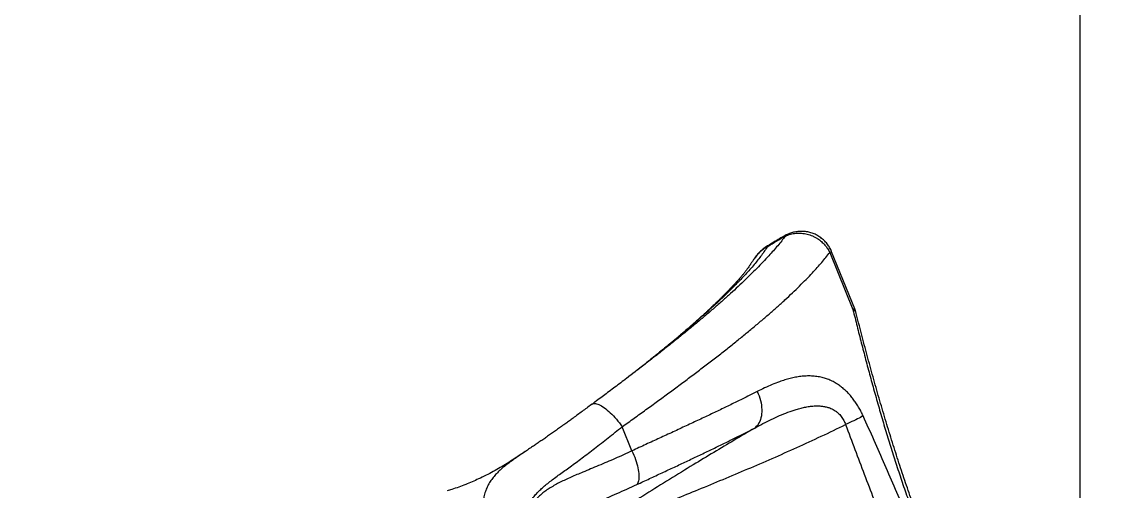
# Model space of a CAD drawing. Header units: millimetres. Extents: x -7447 to 8662, y -5576 to 6370.
# Drawn here: x 2557 to 4868, y -1328 to -344 of the extents above; entities that cross this region are included whole.
import ezdxf

# ---------------------------------------------------------------- set-up
doc = ezdxf.new("R2010")
doc.units = ezdxf.units.MM
doc.layers.add('DiKom', color=7, linetype='Continuous')
doc.layers.add('DIKOM_ОБЪЕКТ', color=7, linetype='Continuous')
doc.styles.add('style1', font='arial.ttf', dxfattribs={"width": 0.8})
doc.dimstyles.new('1-50', dxfattribs={"dimtxt": 300, "dimasz": 200, "dimexe": 100, "dimexo": 0, "dimgap": 100, "dimtad": 1, "dimdec": 0, "dimtxsty": 'style1', "dimcen": 0, "dimclrd": 7, "dimclre": 7, "dimadec": 1, "dimazin": 2, "dimtfac": 1, "dimtdec": 0, "dimtmove": 1, "dimatfit": 3, "dimfxl": 0, "dimlwd": 25, "dimlwe": 18, "dimarcsym": 0})

# ---------------------------------------------------------------- blocks, each defined once
blk = doc.blocks.new('*D10')
at = {"color": 7, "linetype": 'Continuous', "lineweight": 18, "transparency": 16777216}
for p, q in [((-5489.7, 240.8), (-5489.7, 4573.5)), ((4778.2, -2126.8), (4778.2, 4573.5))]:
    blk.add_line(p, q, dxfattribs=at)
at = {"color": 7, "linetype": 'Continuous', "lineweight": 25, "transparency": 16777216}
blk.add_line((4578.2, 4473.5), (-5289.7, 4473.5), dxfattribs=at)
at = {"color": 7, "linetype": 'Continuous', "transparency": 16777216}
for points in [[(-5289.7, 4506.8), (-5289.7, 4440.2), (-5489.7, 4473.5)], [(4578.2, 4506.8), (4578.2, 4440.2), (4778.2, 4473.5)]]:
    blk.add_solid(points, dxfattribs=at)
at = {"layer": 'Defpoints', "color": 0, "linetype": 'Continuous', "transparency": 16777216}
for p in [(-5489.7, 4473.5), (-5489.7, 240.8), (4778.2, -2126.8)]:
    blk.add_point(p, dxfattribs=at)
at = {"color": 0, "linetype": 'Continuous', "lineweight": 15, "transparency": 16777216, "insert": (-777.3, 4726.8), "char_height": 300, "attachment_point": 5, "style": 'style1'}
blk.add_mtext('10300', dxfattribs=at)
blk = doc.blocks.new('*D11')
at = {"color": 7, "linetype": 'Continuous', "lineweight": 18, "transparency": 16777216}
for p, q in [((2045.4, 3512.3), (7772.1, 3512.3)), ((-1858.5, -4091.1), (7772.1, -4091.1))]:
    blk.add_line(p, q, dxfattribs=at)
at = {"color": 7, "linetype": 'Continuous', "lineweight": 25, "transparency": 16777216}
blk.add_line((7672.1, -3891.1), (7672.1, 3312.3), dxfattribs=at)
at = {"color": 7, "linetype": 'Continuous', "transparency": 16777216}
for points in [[(7638.8, 3312.3), (7705.4, 3312.3), (7672.1, 3512.3)], [(7638.8, -3891.1), (7705.4, -3891.1), (7672.1, -4091.1)]]:
    blk.add_solid(points, dxfattribs=at)
at = {"layer": 'Defpoints', "color": 0, "linetype": 'Continuous', "transparency": 16777216}
for p in [(2045.4, 3512.3), (7672.1, 3512.3), (-1858.5, -4091.1)]:
    blk.add_point(p, dxfattribs=at)
at = {"color": 0, "linetype": 'Continuous', "lineweight": 15, "transparency": 16777216, "insert": (7418.9, 3.2), "char_height": 300, "attachment_point": 5, "rotation": 90, "style": 'style1'}
blk.add_mtext('7600', dxfattribs=at)
blk = doc.blocks.new('*D12')
at = {"layer": 'Defpoints', "color": 0, "transparency": 16777216}
for p in [(-7446.9, 5919.7), (-7446.9, 736.9), (6905.5, -2412.7)]:
    blk.add_point(p, dxfattribs=at)
at = {"layer": 'DiKom', "color": 7, "lineweight": 18, "transparency": 16777216}
for p, q in [((-7446.9, 736.9), (-7446.9, 6019.7)), ((6905.5, -2412.7), (6905.5, 6019.7))]:
    blk.add_line(p, q, dxfattribs=at)
at = {"layer": 'DiKom', "color": 7, "lineweight": 25, "transparency": 16777216}
blk.add_line((6705.5, 5919.7), (-7246.9, 5919.7), dxfattribs=at)
at = {"layer": 'DiKom', "color": 7, "transparency": 16777216}
for points in [[(-7246.9, 5953.1), (-7246.9, 5886.4), (-7446.9, 5919.7)], [(6705.5, 5953.1), (6705.5, 5886.4), (6905.5, 5919.7)]]:
    blk.add_solid(points, dxfattribs=at)
at = {"layer": 'DiKom', "color": 0, "transparency": 16777216, "insert": (-918.3, 6173), "char_height": 300, "attachment_point": 5, "style": 'style1'}
blk.add_mtext('14300', dxfattribs=at)
blk = doc.blocks.new('*D13')
at = {"layer": 'Defpoints', "color": 0, "transparency": 16777216}
for p in [(2049.7, 5594.3), (-1141.9, -5576.4), (8561.7, -5576.4)]:
    blk.add_point(p, dxfattribs=at)
at = {"layer": 'DiKom', "color": 7, "lineweight": 18, "transparency": 16777216}
for p, q in [((2049.7, 5594.3), (8661.7, 5594.3)), ((-1141.9, -5576.4), (8661.7, -5576.4))]:
    blk.add_line(p, q, dxfattribs=at)
at = {"layer": 'DiKom', "color": 7, "lineweight": 25, "transparency": 16777216}
blk.add_line((8561.7, 5394.3), (8561.7, -5376.4), dxfattribs=at)
at = {"layer": 'DiKom', "color": 7, "transparency": 16777216}
for points in [[(8528.4, 5394.3), (8595, 5394.3), (8561.7, 5594.3)], [(8528.4, -5376.4), (8595, -5376.4), (8561.7, -5576.4)]]:
    blk.add_solid(points, dxfattribs=at)
at = {"layer": 'DiKom', "color": 0, "transparency": 16777216, "insert": (8308.5, 9), "char_height": 300, "attachment_point": 5, "rotation": 90, "style": 'style1'}
blk.add_mtext('11200', dxfattribs=at)

msp = doc.modelspace()

# ---------------------------------------------------------------- linework, layer by layer
at = {"layer": 'DIKOM_ОБЪЕКТ', "color": 7, "linetype": 'Continuous', "lineweight": 15}
for p, q in [((4122.6, -814.6), (4122.6, -814.6)), ((4252.7, -827.4), (4301.4, -947.5)), ((4305.4, -946), (4256.7, -825.9)), ((4093.9, -840.9), (4093.4, -841.7)), ((4093.4, -841.7), (4093.6, -841.3)), ((3856, -1068.6), (3854.9, -1069.5)), ((3837.5, -1243.8), (3817, -1193.1))]:
    msp.add_line(p, q, dxfattribs=at)
at = {"layer": 'DIKOM_ОБЪЕКТ', "color": 7, "linetype": 'Continuous', "lineweight": 15, "flags": 128}
for points in [[(4301.4, -947.5), (4303.3, -948.2), (4304.8, -949), (4306, -950), (4306.9, -951.1), (4307.4, -952.2), (4307.5, -952.4)], [(4100.5, -1119.3), (4102.6, -1124), (4104.5, -1128.7), (4106.1, -1133.5), (4107.4, -1138.4), (4108.5, -1143.2), (4109.3, -1147.9), (4109.8, -1152.7), (4110.1, -1157.3), (4110.1, -1161.8), (4109.8, -1166.2), (4109.2, -1170.4), (4108.3, -1174.4), (4107.2, -1178.3), (4105.8, -1181.9), (4104.2, -1185.2), (4102.3, -1188.3), (4100.2, -1191.2), (4097.8, -1193.7), (4095.3, -1195.9)], [(3753.6, -1146), (3754, -1145.8), (3755.5, -1145), (3757.2, -1144.6), (3759, -1144.4), (3761.1, -1144.5), (3763.3, -1144.9), (3765.7, -1145.6), (3768.2, -1146.6), (3770.9, -1147.9), (3773.7, -1149.4), (3776.6, -1151.2), (3779.6, -1153.3), (3782.6, -1155.6), (3785.8, -1158.1), (3788.9, -1160.9), (3792.1, -1163.8), (3795.4, -1167), (3798.6, -1170.3), (3801.8, -1173.8), (3805, -1177.5), (3808.1, -1181.2), (3811.1, -1185.1), (3814.1, -1189.1), (3817, -1193.1)], [(4322.9, -1170.6), (4320.3, -1172), (4317.4, -1173.5), (4314.3, -1175.1), (4310.8, -1176.8), (4307.2, -1178.6), (4303.3, -1180.5), (4299.2, -1182.5), (4295, -1184.5), (4290.6, -1186.6), (4286.1, -1188.7)], [(3837.5, -1243.8), (3839.5, -1248.3), (3841.4, -1252.8), (3843.2, -1257.4), (3844.8, -1261.9), (3846.3, -1266.4), (3847.6, -1270.8), (3848.8, -1275.1), (3849.8, -1279.3), (3850.6, -1283.4), (3851.3, -1287.3), (3851.7, -1291.1), (3852, -1294.7), (3852.1, -1298), (3852.1, -1301.2), (3851.8, -1304.1), (3851.4, -1306.7), (3850.8, -1309.1), (3850, -1311.2), (3849, -1312.9), (3847.9, -1314.4)]]:
    msp.add_lwpolyline(points, dxfattribs=at)
at = {"layer": 'DIKOM_ОБЪЕКТ', "color": 7, "linetype": 'Continuous', "lineweight": 15}
for centre, radius, start, end in [((4161.5, -791.8), 2.4, 182.9052, 213.5054), ((4163.9, -888.5), 84.6, 119.2061, 146.1097), ((4273.6, -877.1), 53.9, 108.2624, 112.7502), ((4322.4, -997.6), 54.3, 108.2768, 112.7336), ((4259.1, -964.8), 50, 14.3046, 22.0666)]:
    msp.add_arc(centre, radius, start, end, dxfattribs=at)
for points, knots in [([(4256.7, -825.9), (4256.7, -825.8), (4256.1, -824.3), (4254.7, -821.4), (4252.5, -817.2), (4250, -813.2), (4247.2, -809.3), (4244.2, -805.7), (4241, -802.4), (4237.6, -799.3), (4233.9, -796.3), (4230, -793.7), (4226, -791.4), (4221.9, -789.3), (4217.7, -787.5), (4213.3, -786), (4208.8, -784.8), (4204.3, -784), (4199.8, -783.4), (4195.2, -783.1), (4190.6, -783.1), (4185.9, -783.5), (4181.3, -784.1), (4176.8, -785), (4172.3, -786.3), (4167.9, -787.8), (4163.6, -789.6), (4160.6, -791), (4159.2, -791.9), (4159.2, -791.9)], [0, 0, 0, 0, 0.001671, 0.041964, 0.082385, 0.123063, 0.163892, 0.204164, 0.243546, 0.283324, 0.323429, 0.36376, 0.403311, 0.442118, 0.481363, 0.521007, 0.561004, 0.600795, 0.639507, 0.678566, 0.718051, 0.757956, 0.798235, 0.837735, 0.87721, 0.917122, 0.957463, 0.998205, 1, 1, 1, 1]), ([(4159.5, -793.1), (4157, -796.4), (4152, -803), (4143.5, -813.2), (4134.4, -823.7), (4124.1, -835.2), (4112.6, -847.5), (4099.7, -860.9), (4086, -874.5), (4071.7, -888.4), (4056.4, -902.8), (4040.3, -917.5), (4023.3, -932.6), (4005.5, -948.1), (3987.2, -963.7), (3968.3, -979.4), (3949.1, -995.2), (3929.5, -1011.1), (3909.4, -1027.1), (3888.8, -1043.4), (3867.5, -1059.9), (3850.5, -1073.1), (3840.3, -1080.9), (3837.7, -1082.9)], [0, 0, 0, 0, 0.041787, 0.083575, 0.125519, 0.167465, 0.217927, 0.268428, 0.318935, 0.369422, 0.419872, 0.471707, 0.523585, 0.575479, 0.627357, 0.679191, 0.729401, 0.779654, 0.82992, 0.880172, 0.930383, 0.982053, 1, 1, 1, 1]), ([(4159.2, -791.9), (4156.2, -793.6), (4149.2, -797.4), (4138, -804), (4128.6, -809.7), (4123.3, -813), (4122.3, -813.6)], [0, 0, 0, 0, 0.235116, 0.559644, 0.915488, 1, 1, 1, 1]), ([(4122.6, -814.6), (4122.6, -814.6), (4128.8, -811), (4140.8, -803.3), (4153.3, -796.5), (4159.5, -793.1)], [0, 0, 0, 0, 0.000006, 0.49975, 1, 1, 1, 1]), ([(4159.5, -793.1), (4161.3, -792.3), (4164.7, -790.9), (4170.1, -789.2), (4175.7, -787.9), (4181.5, -787.1), (4187.4, -786.8), (4193.5, -787), (4199.5, -787.8), (4205.4, -789), (4211, -790.7), (4216.4, -792.7), (4221.6, -795.2), (4226.5, -798.1), (4231, -801.2), (4235.2, -804.5), (4239.1, -808.2), (4243.6, -813.1), (4248.4, -819.3), (4251.3, -824.7), (4252.7, -827.4)], [0, 0, 0, 0, 0.052547, 0.105092, 0.159149, 0.213206, 0.26778, 0.322353, 0.378663, 0.434972, 0.486212, 0.537448, 0.590138, 0.642828, 0.690316, 0.737806, 0.786445, 0.835086, 0.916823, 1, 1, 1, 1]), ([(3817, -1193.1), (3825.4, -1187.1), (3842.2, -1175.2), (3867, -1157.3), (3891.3, -1139.6), (3915.2, -1122.1), (3938.9, -1104.6), (3962.2, -1087.2), (3985.2, -1069.8), (4007.6, -1052.6), (4029.3, -1035.7), (4050.2, -1019.1), (4070.2, -1003), (4089.3, -987.3), (4107.8, -971.9), (4125.4, -956.7), (4142.5, -941.7), (4158.9, -926.9), (4174.7, -912.2), (4189.5, -897.8), (4203.5, -883.8), (4215.8, -870.9), (4226.5, -859.1), (4236, -848.3), (4244.8, -837.6), (4250.1, -830.8), (4252.7, -827.4)], [0, 0, 0, 0, 0.042136, 0.084307, 0.12649, 0.168661, 0.210797, 0.254165, 0.297572, 0.340991, 0.384397, 0.427765, 0.469925, 0.51212, 0.554328, 0.596523, 0.638684, 0.682069, 0.725493, 0.76893, 0.812354, 0.85574, 0.891747, 0.927754, 0.963877, 1, 1, 1, 1]), ([(4122.6, -814.7), (4120.4, -817.8), (4116.2, -824), (4109.3, -833.5), (4102, -843.1), (4094.1, -853), (4085.3, -863.2), (4075.8, -873.6), (4065.8, -884.2), (4054.5, -895.8), (4041.8, -908.6), (4027.4, -922.5), (4012.4, -936.6), (3996.7, -951), (3979.8, -966.1), (3961.5, -982), (3942, -998.7), (3921.7, -1015.6), (3900.9, -1032.7), (3879.5, -1050), (3863.7, -1062.6), (3854.9, -1069.5), (3853.6, -1070.5)], [0, 0, 0, 0, 0.044216, 0.088362, 0.13242, 0.176399, 0.220342, 0.264283, 0.308196, 0.352067, 0.407142, 0.462116, 0.516972, 0.571702, 0.626319, 0.687172, 0.747915, 0.808532, 0.869001, 0.929315, 0.989521, 1, 1, 1, 1]), ([(4122, -813.7), (4122, -813.7), (4120.4, -814.7), (4117.5, -816.7), (4113.2, -819.9), (4109.2, -823.3), (4105.4, -826.8), (4101.8, -830.6), (4098.4, -834.6), (4096.1, -837.7), (4094.9, -839.4), (4094.8, -839.6)], [0, 0, 0, 0, 0.002665, 0.145968, 0.287324, 0.42543, 0.560893, 0.694211, 0.838856, 0.975852, 1, 1, 1, 1]), ([(4122.6, -814.6), (4122.5, -814.3), (4122.2, -813.7), (4122.2, -813.6), (4122.2, -813.6)], [0, 0, 0, 0, 0.535085, 1, 1, 1, 1]), ([(4122.6, -814.7), (4122.6, -814.6), (4122.6, -814.6), (4122.6, -814.6), (4122.6, -814.6)], [0, 0, 0, 0, 0.778568, 1, 1, 1, 1]), ([(4093.6, -841.3), (4093.2, -842), (4092.1, -843.6), (4090.4, -846.1), (4088.7, -848.6), (4087.3, -850.8), (4086.1, -852.5), (4085.2, -853.9), (4083.5, -856.3), (4081.1, -859.8), (4078.3, -863.7), (4076, -866.7), (4074.4, -868.8), (4072.7, -870.9), (4070.8, -873.3), (4068.8, -875.7), (4066.8, -878.1), (4064.5, -880.8), (4061.7, -884), (4058.4, -887.7), (4054.8, -891.7), (4051.2, -895.5), (4047.7, -899.3), (4044, -903.2), (4040.6, -906.8), (4037.4, -910.1), (4034.3, -913.3), (4031, -916.6), (4027.9, -919.7), (4025.3, -922.3), (4023.2, -924.4), (4021.3, -926.3), (4019.4, -928.1), (4017.2, -930.3), (4014.4, -932.9), (4011.4, -935.9), (4008.1, -939), (4004.8, -942.2), (4000.9, -945.8), (3996.6, -949.8), (3991.7, -954.3), (3986.5, -959.1), (3980.9, -964.2), (3974.9, -969.6), (3969, -974.8), (3963.3, -979.8), (3956.6, -985.7), (3948.7, -992.5), (3941.7, -998.6), (3936.8, -1002.7), (3934.2, -1004.9), (3931.8, -1006.9), (3929.8, -1008.6), (3927.7, -1010.4), (3925.3, -1012.4), (3922.3, -1014.9), (3918.6, -1018), (3914.2, -1021.6), (3909.2, -1025.8), (3903.4, -1030.6), (3896.8, -1035.9), (3889.5, -1041.8), (3882.2, -1047.8), (3877.1, -1051.8), (3874.9, -1053.6)], [0, 0, 0, 0, 0.010935, 0.027132, 0.041259, 0.053117, 0.062977, 0.070867, 0.078169, 0.105871, 0.135987, 0.150922, 0.162352, 0.176095, 0.192761, 0.207496, 0.221446, 0.235757, 0.25383, 0.273966, 0.295322, 0.314113, 0.33243, 0.352611, 0.371607, 0.385398, 0.400642, 0.417357, 0.433229, 0.444596, 0.454538, 0.462569, 0.470456, 0.480756, 0.49291, 0.506877, 0.521304, 0.53556, 0.549643, 0.570808, 0.589525, 0.609636, 0.633471, 0.656822, 0.679017, 0.700431, 0.721319, 0.753751, 0.786142, 0.796251, 0.80535, 0.813366, 0.820299, 0.826727, 0.834772, 0.845022, 0.857478, 0.87214, 0.88901, 0.908089, 0.929376, 0.952874, 0.978587, 1, 1, 1, 1]), ([(4301.4, -947.5), (4304.3, -959), (4310.1, -982.2), (4318.9, -1017.1), (4328.1, -1052.1), (4337.5, -1087.4), (4347.3, -1122.8), (4357.4, -1158.3), (4367.9, -1193.9), (4378.8, -1229.6), (4390.1, -1265.3), (4401.8, -1300.9), (4414, -1336.6), (4426.6, -1372.1), (4439.7, -1407.6), (4453.4, -1443.4), (4467.7, -1479.4), (4482.7, -1515.8), (4498.2, -1551.9), (4514.8, -1589.6), (4532.7, -1628.6), (4551.9, -1668.9), (4571.6, -1708.9), (4591.7, -1748.5), (4612.3, -1788), (4633.4, -1827.2), (4654.9, -1866.3), (4676.6, -1905), (4698.5, -1943.3), (4713.1, -1968.5), (4720.4, -1981.1)], [0, 0, 0, 0, 0.032973, 0.065949, 0.098921, 0.13202, 0.165123, 0.198222, 0.231441, 0.26467, 0.297898, 0.331117, 0.364342, 0.397577, 0.430811, 0.464036, 0.498546, 0.533067, 0.567588, 0.602098, 0.641501, 0.680928, 0.720363, 0.759792, 0.799198, 0.839343, 0.879508, 0.919682, 0.959851, 1, 1, 1, 1]), ([(4721.4, -1973.5), (4720.8, -1972.4), (4716.1, -1964.3), (4707.5, -1949.1), (4695.6, -1928.2), (4683.9, -1907.3), (4672.3, -1886.4), (4660.8, -1865.6), (4649.5, -1844.9), (4638.4, -1824.2), (4627.4, -1803.6), (4616.5, -1783.1), (4605.8, -1762.5), (4595.3, -1742.1), (4585, -1721.6), (4574.8, -1701.2), (4564.8, -1680.8), (4555, -1660.5), (4545.3, -1640.1), (4535.9, -1619.8), (4526.6, -1599.5), (4517.4, -1579.2), (4508.4, -1558.8), (4499.5, -1538.3), (4490.8, -1517.9), (4482.3, -1497.4), (4473.9, -1477), (4465.7, -1456.5), (4457.7, -1436), (4449.7, -1415.3), (4441.9, -1394.6), (4434.3, -1373.8), (4426.7, -1352.9), (4419.3, -1332), (4412.1, -1311), (4405, -1290), (4398, -1268.9), (4391.1, -1247.6), (4384.3, -1226.2), (4377.6, -1204.5), (4370.9, -1182.7), (4364.3, -1160.7), (4357.9, -1138.5), (4351.5, -1116.3), (4345.2, -1093.9), (4338.9, -1071.5), (4332.8, -1049.1), (4326.8, -1026.6), (4320.8, -1003.9), (4314.9, -981.1), (4310.4, -963.9), (4308, -954.3), (4307.5, -952.4)], [0, 0, 0, 0, 0.003539, 0.026156, 0.048463, 0.070456, 0.092394, 0.114132, 0.135688, 0.157071, 0.178285, 0.19934, 0.220241, 0.240997, 0.261615, 0.282103, 0.302469, 0.322721, 0.342867, 0.362916, 0.382792, 0.402669, 0.422554, 0.442412, 0.462218, 0.481946, 0.501572, 0.521152, 0.540833, 0.560536, 0.580268, 0.600035, 0.619843, 0.639698, 0.659604, 0.679373, 0.699279, 0.719379, 0.739666, 0.760131, 0.780765, 0.801557, 0.822495, 0.843567, 0.864758, 0.886054, 0.907438, 0.928893, 0.950413, 0.972299, 0.994568, 1, 1, 1, 1]), ([(3837.7, -1082.9), (3832.8, -1086.6), (3827.6, -1090.6), (3822.2, -1094.7), (3821.8, -1095)], [0, 0, 0, 0, 0.931997, 1, 1, 1, 1]), ([(3855, -1069.4), (3855, -1069.4), (3855, -1069.4), (3854.4, -1069.9), (3853, -1070.9), (3851.4, -1072.2), (3849, -1074.1), (3845.8, -1076.6), (3842.1, -1079.4), (3838.6, -1082.1), (3835.2, -1084.8), (3832, -1087.2), (3829.9, -1088.9), (3828.8, -1089.6)], [0, 0, 0, 0, 0.030671, 0.065996, 0.119508, 0.172371, 0.254128, 0.396836, 0.526276, 0.663031, 0.776752, 0.893912, 1, 1, 1, 1]), ([(3821.9, -1094.9), (3821.3, -1095.3), (3816.8, -1098.8), (3808, -1105.4), (3795.7, -1114.7), (3783.7, -1123.7), (3771.7, -1132.6), (3761.8, -1139.9), (3755.7, -1144.5), (3753.6, -1146)], [0, 0, 0, 0, 0.025589, 0.207941, 0.390516, 0.573154, 0.736317, 0.909648, 1, 1, 1, 1]), ([(4322.9, -1170.6), (4322.1, -1168.9), (4319.9, -1164), (4315.8, -1156.2), (4310.6, -1147.4), (4305.1, -1139.2), (4299.3, -1131.4), (4293.1, -1124.2), (4286.6, -1117.7), (4280, -1111.8), (4272.5, -1106.1), (4264.3, -1100.8), (4255.2, -1096.1), (4246, -1092.5), (4236.2, -1089.6), (4225.7, -1087.6), (4214.5, -1086.6), (4203.3, -1086.6), (4192.1, -1087.6), (4180.9, -1089.3), (4169.6, -1091.8), (4158.3, -1095), (4145.7, -1099.2), (4131.6, -1104.7), (4116.1, -1111.5), (4105.7, -1116.7), (4100.5, -1119.3)], [0, 0, 0, 0, 0.016476, 0.046288, 0.07624, 0.106198, 0.136019, 0.166367, 0.196827, 0.227312, 0.257692, 0.297265, 0.336974, 0.376728, 0.416365, 0.464269, 0.512274, 0.560315, 0.608272, 0.656684, 0.705139, 0.753609, 0.80204, 0.868012, 0.934016, 1, 1, 1, 1]), ([(4100.5, -1119.3), (4092.9, -1123.1), (4077.7, -1130.8), (4054, -1142.5), (4029.5, -1154.4), (4004.5, -1166.4), (3978.5, -1178.6), (3951.6, -1191.2), (3923.8, -1204.1), (3895.5, -1217.1), (3866.8, -1230.3), (3847.3, -1239.3), (3837.5, -1243.8)], [0, 0, 0, 0, 0.098304, 0.196702, 0.295132, 0.39353, 0.491835, 0.5934, 0.695067, 0.796768, 0.898435, 1, 1, 1, 1]), ([(3753.5, -1145.9), (3753.1, -1146.2), (3749.4, -1148.9), (3742.6, -1154), (3732.9, -1161.1), (3723.4, -1168.1), (3714.5, -1174.6), (3706.2, -1180.6), (3698.2, -1186.4), (3689.8, -1192.5), (3681.2, -1198.6), (3672.7, -1204.7), (3664.4, -1210.5), (3656.3, -1216.2), (3648.2, -1221.8), (3640.4, -1227.2), (3632.6, -1232.4), (3624.5, -1237.9), (3616.1, -1243.5), (3610.4, -1247.3), (3607.7, -1249.2)], [0, 0, 0, 0, 0.007492, 0.068357, 0.129208, 0.189907, 0.250345, 0.300408, 0.350707, 0.408999, 0.466939, 0.524571, 0.581954, 0.639144, 0.696198, 0.75317, 0.810117, 0.867315, 0.936407, 1, 1, 1, 1]), ([(4095.3, -1195.9), (4101, -1192.8), (4112.6, -1186.5), (4130, -1177.8), (4147.4, -1169.7), (4164.9, -1162.6), (4179.9, -1157.5), (4192.4, -1154), (4202.4, -1151.8), (4212.5, -1150.2), (4221.7, -1149.4), (4230.1, -1149.4), (4237.7, -1150.1), (4245.2, -1151.4), (4251.8, -1153.4), (4257.4, -1155.8), (4262.1, -1158.3), (4267, -1161.6), (4271.4, -1165.4), (4275.3, -1169.6), (4278.4, -1173.7), (4281.1, -1177.8), (4283.2, -1181.7), (4284.8, -1185.3), (4285.7, -1187.6), (4286.1, -1188.7)], [0, 0, 0, 0, 0.088482, 0.177092, 0.265677, 0.354152, 0.442521, 0.492306, 0.542153, 0.591957, 0.641683, 0.678872, 0.716171, 0.753392, 0.790473, 0.814537, 0.838636, 0.862672, 0.892506, 0.913276, 0.934107, 0.954867, 0.970884, 0.986902, 1, 1, 1, 1]), ([(4580.7, -1806.6), (4573.9, -1788), (4560.4, -1750.8), (4539.8, -1695), (4518.8, -1639.3), (4498, -1584.8), (4477.1, -1531.6), (4456.2, -1479.6), (4434.9, -1427.8), (4413.1, -1376.1), (4391, -1324.6), (4368.6, -1273.1), (4345.9, -1221.8), (4330.6, -1187.7), (4322.9, -1170.6)], [0, 0, 0, 0, 0.086672, 0.173345, 0.260051, 0.346756, 0.428263, 0.509769, 0.591355, 0.672943, 0.75469, 0.836438, 0.918218, 1, 1, 1, 1]), ([(3632.2, -1484.1), (3631, -1481.1), (3628.8, -1475.2), (3625.1, -1464.7), (3621.2, -1452.9), (3617.6, -1440), (3614.7, -1427.3), (3612.6, -1415), (3611.6, -1403.2), (3611.6, -1392.1), (3612.7, -1381.8), (3614.7, -1372.2), (3617.8, -1363.1), (3622, -1354.2), (3627.2, -1345.7), (3633.4, -1337.7), (3640.3, -1330.1), (3647.8, -1322.9), (3656.1, -1315.7), (3665.2, -1308.4), (3674.9, -1301), (3685.4, -1293.3), (3696.3, -1285.4), (3707.9, -1277.1), (3720.1, -1268.3), (3732.8, -1258.9), (3745.9, -1249), (3759.3, -1238.7), (3773.2, -1227.8), (3787.5, -1216.5), (3802.1, -1205), (3812, -1197.1), (3817, -1193.1)], [0, 0, 0, 0, 0.022051, 0.044123, 0.078642, 0.113184, 0.147698, 0.183272, 0.218879, 0.254449, 0.287609, 0.320801, 0.353962, 0.388197, 0.422463, 0.456703, 0.488807, 0.520945, 0.553088, 0.585199, 0.618276, 0.651384, 0.684492, 0.717569, 0.752256, 0.786979, 0.821703, 0.85639, 0.892274, 0.928194, 0.964115, 1, 1, 1, 1]), ([(3639.3, -1471.4), (3639.4, -1471.4), (3640.1, -1471.1), (3643.8, -1469.4), (3653.1, -1465), (3667.6, -1458.3), (3688.9, -1448.5), (3714.2, -1436.9), (3743.4, -1423.7), (3772.6, -1410.8), (3801.7, -1398.1), (3837.3, -1382.8), (3879.4, -1365.1), (3928.2, -1345), (3978, -1324.7), (4028.8, -1303.7), (4080.5, -1282), (4132.1, -1259.8), (4183.7, -1236.9), (4235.1, -1213.3), (4269.1, -1196.9), (4286.1, -1188.7)], [0, 0, 0, 0, 0.000323, 0.002931, 0.016878, 0.043109, 0.06934, 0.114515, 0.159702, 0.204905, 0.250114, 0.295307, 0.370852, 0.446399, 0.521945, 0.601613, 0.6813, 0.76099, 0.840673, 0.920343, 1, 1, 1, 1]), ([(4095.3, -1195.9), (4080.9, -1204.4), (4052.3, -1221.4), (4009.3, -1247.1), (3963.9, -1274.4), (3916.3, -1303.7), (3866.6, -1334.7), (3816.8, -1365.9), (3766.8, -1397), (3722.5, -1424), (3686, -1445.5), (3663.8, -1458), (3650.2, -1465.5), (3644.3, -1468.8), (3640.6, -1470.7), (3639.4, -1471.4), (3639.3, -1471.4)], [0, 0, 0, 0, 0.094708, 0.18942, 0.284126, 0.394178, 0.504246, 0.614325, 0.724401, 0.83446, 0.905096, 0.96168, 0.976909, 0.992336, 0.999492, 1, 1, 1, 1]), ([(3847.9, -1314.4), (3856.8, -1310.3), (3874.6, -1302.1), (3900.8, -1289.9), (3926.6, -1277.9), (3951.9, -1266), (3977, -1254.2), (4001.8, -1242.3), (4026.2, -1230.5), (4050, -1218.8), (4073.1, -1207.3), (4087.9, -1199.7), (4095.3, -1195.9)], [0, 0, 0, 0, 0.098297, 0.196687, 0.295107, 0.393494, 0.491789, 0.593362, 0.695038, 0.796749, 0.898426, 1, 1, 1, 1]), ([(4286.1, -1188.7), (4299.1, -1223.5), (4318.7, -1275.7), (4345, -1345.2), (4365, -1397.1), (4385.2, -1448.7), (4405.7, -1499.9), (4426.6, -1551.1), (4448.4, -1603.2), (4471, -1656.4), (4502.2, -1728.7), (4525.8, -1782.8), (4541.6, -1818.9)], [0, 0, 0, 0, 0.163916, 0.24588, 0.327844, 0.408977, 0.490111, 0.5713, 0.65249, 0.73936, 0.826231, 1, 1, 1, 1]), ([(3613.2, -1245.5), (3609.5, -1248), (3601.6, -1253.3), (3589.1, -1261.5), (3575.4, -1270.2), (3561.2, -1278.8), (3546.4, -1287.2), (3531.1, -1295.3), (3516.3, -1302.4), (3502, -1308.8), (3488.3, -1314.5), (3473.9, -1319.9), (3461, -1324.4), (3452.8, -1327), (3449.6, -1328)], [0, 0, 0, 0, 0.07341, 0.160471, 0.250332, 0.342049, 0.434654, 0.528, 0.622615, 0.699791, 0.778924, 0.860757, 0.946171, 1, 1, 1, 1]), ([(3837.5, -1243.8), (3831.6, -1246.6), (3819.6, -1252.2), (3802.1, -1260), (3784.7, -1267.6), (3767.5, -1274.8), (3750.7, -1281.8), (3735.5, -1288.1), (3721.8, -1293.8), (3709.6, -1299.1), (3698, -1304.4), (3686.7, -1309.8), (3676.1, -1315.4), (3666, -1321.3), (3656.7, -1327.4), (3648.7, -1333.5), (3642, -1339.5), (3636.3, -1345.4), (3631.2, -1351.7), (3626.8, -1358.3), (3623, -1365.2), (3621, -1370.1), (3620.1, -1372.6)], [0, 0, 0, 0, 0.058294, 0.116627, 0.174922, 0.234606, 0.29433, 0.354014, 0.402375, 0.45078, 0.499182, 0.547536, 0.597544, 0.647615, 0.697677, 0.74767, 0.789258, 0.83087, 0.872456, 0.914962, 0.957495, 1, 1, 1, 1]), ([(3607.7, -1249.2), (3605.3, -1250.8), (3599, -1255), (3589.6, -1261.5), (3579.2, -1269), (3569.6, -1276.5), (3560.8, -1284), (3553, -1291.7), (3546, -1299.7), (3539.8, -1308.2), (3534.6, -1317.3), (3530.4, -1326.9), (3527.3, -1337.3), (3525.3, -1348.3), (3524.3, -1360), (3524.5, -1372.3), (3525.8, -1385.4), (3527.9, -1398.1), (3530.5, -1410.3), (3533.5, -1421.7), (3537.1, -1433.5), (3540.8, -1444.9), (3544.7, -1455.8), (3547.3, -1462.8), (3548.7, -1466.2)], [0, 0, 0, 0, 0.026864, 0.072904, 0.118888, 0.166554, 0.21427, 0.26199, 0.309662, 0.360402, 0.411171, 0.461908, 0.513815, 0.565758, 0.617662, 0.669828, 0.722031, 0.774196, 0.814377, 0.854591, 0.894806, 0.934988, 0.967477, 1, 1, 1, 1]), ([(3677.3, -1388.9), (3679, -1388.1), (3685.3, -1385.1), (3696.6, -1380.1), (3711.1, -1373.8), (3727.3, -1366.9), (3745.3, -1359.3), (3765.1, -1350.9), (3785.3, -1342.3), (3805.9, -1333.4), (3826.8, -1324.1), (3840.8, -1317.7), (3847.9, -1314.4)], [0, 0, 0, 0, 0.036003, 0.127418, 0.218847, 0.310213, 0.425016, 0.540008, 0.6551, 0.770194, 0.885193, 1, 1, 1, 1])]:
    msp.add_open_spline(points, degree=3, knots=knots, dxfattribs=at)

# ---------------------------------------------------------------- dimensions: what is measured, and where the dimension line sits
at = {"color": 7, "linetype": 'Continuous', "lineweight": 15}
for base, p1, p2, angle, text, picture, middle in [((-5489.7, 4473.5), (4778.2, -2126.8), (-5489.7, 240.8), 180, '10300', '*D10', (-777.3, 4473.5)), ((7672.1, 3512.3), (-1858.5, -4091.1), (2045.4, 3512.3), 270, '7600', '*D11', (7672.1, 3.2))]:
    dim = msp.add_linear_dim(base=base, p1=p1, p2=p2, angle=angle, text=text, dimstyle='1-50', dxfattribs=at)
    dim.commit()
    dim.dimension.update_dxf_attribs({"geometry": picture, "text_midpoint": middle, "dimtype": 160})
at = {"layer": 'DiKom'}
for base, p1, p2, angle, text, picture, middle in [((-7446.9, 5919.7), (6905.5, -2412.7), (-7446.9, 736.9), 180, '14300', '*D12', (-918.3, 5919.7)), ((8561.7, -5576.4), (2049.7, 5594.3), (-1141.9, -5576.4), 270, '11200', '*D13', (8561.7, 9))]:
    dim = msp.add_linear_dim(base=base, p1=p1, p2=p2, angle=angle, text=text, dimstyle='1-50', dxfattribs=at)
    dim.commit()
    dim.dimension.update_dxf_attribs({"geometry": picture, "text_midpoint": middle, "dimtype": 160})

doc.saveas('drawing.dxf')
